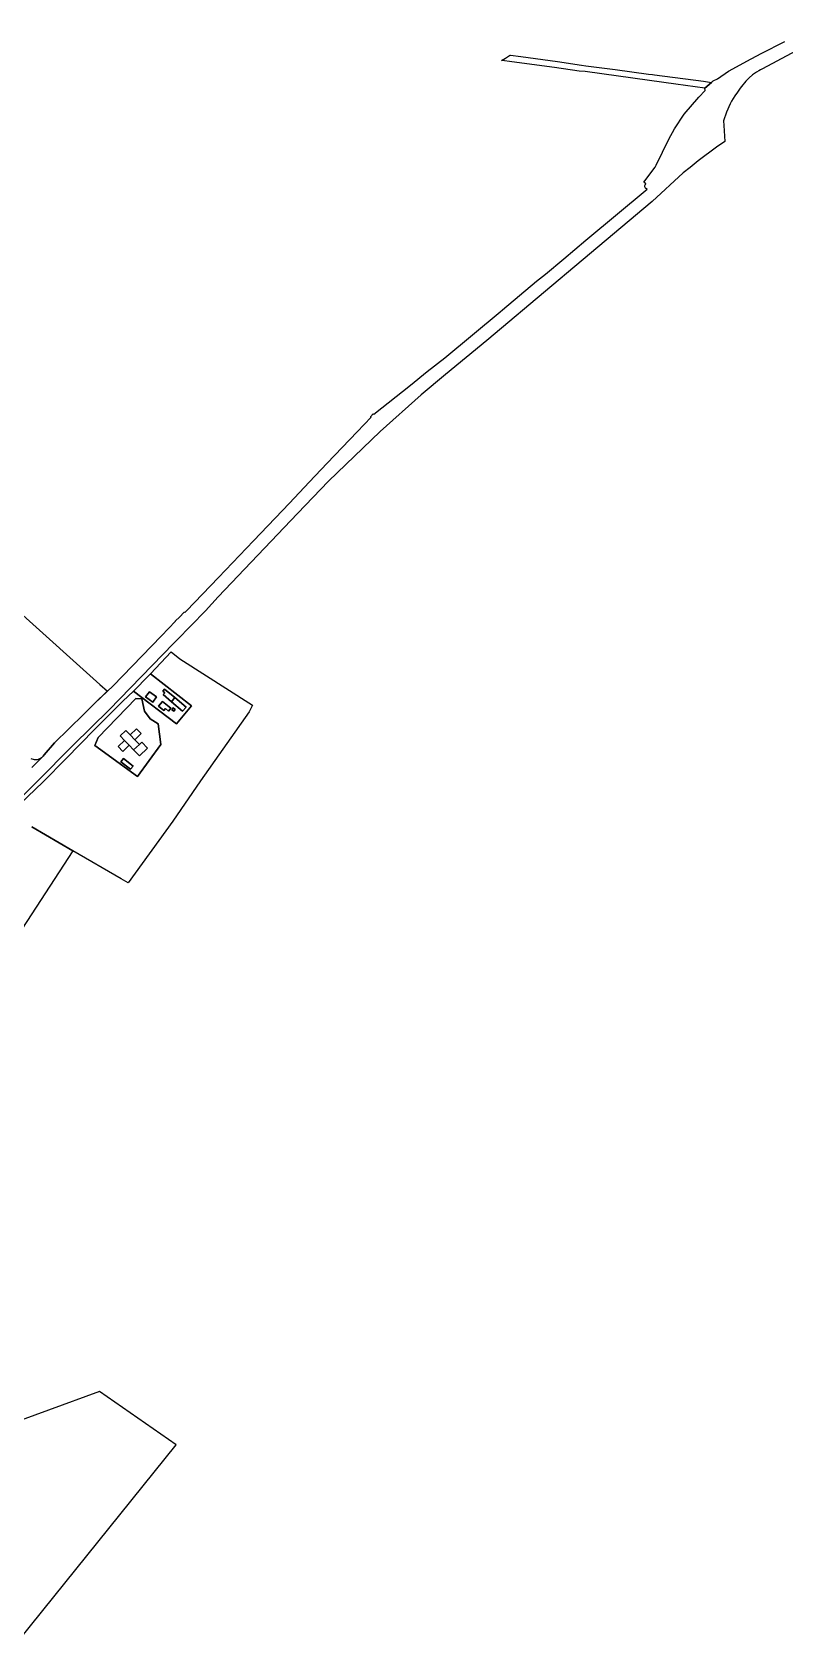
# Model space of a CAD drawing. Header units: millimetres. Extents: x 1888 to 2040, y 1705 to 1894.
# Drawn here: x 1943.754 to 1944.666, y 1821.68 to 1823.627 of the extents above; entities that cross this region are included whole.
import ezdxf

# ---------------------------------------------------------------- set-up
doc = ezdxf.new("R2010")
doc.units = ezdxf.units.MM

# ---------------------------------------------------------------- blocks, each defined once
blk = doc.blocks.new('mall')
at = {"linetype": 'Continuous'}
for p, q in [((-80961.4, -14817.4), (-81120.9, -14875.6)), ((-80868.5, -14882), (-80961.4, -14817.4)), ((-81251.4, -15357.1), (-80868.5, -14882))]:
    blk.add_line(p, q, dxfattribs=at)
blk = doc.blocks.new('PI Son Oms')
for p, q in [((-180.1377, -11.1705), (-180.1107, -11.1569)), ((-180.1377, -11.1705), (-180.1107, -11.1569)), ((-180.0536, -11.1449), (-180.137, -11.1893)), ((-180.0536, -11.1449), (-180.137, -11.1893)), ((-180.1107, -11.1569), (-180.1098, -11.1565)), ((-180.1107, -11.1569), (-180.1098, -11.1565)), ((-180.4534, -11.1793), (-180.4488, -11.1764)), ((-180.4534, -11.1793), (-180.4488, -11.1764)), ((-180.4528, -11.1794), (-180.4534, -11.1793)), ((-180.4528, -11.1794), (-180.4534, -11.1793)), ((-180.4409, -11.181), (-180.4528, -11.1794)), ((-180.4409, -11.181), (-180.4528, -11.1794)), ((-180.4488, -11.1764), (-180.4437, -11.1733)), ((-180.4488, -11.1764), (-180.4437, -11.1733)), ((-180.4437, -11.1733), (-180.443, -11.1729)), ((-180.4437, -11.1733), (-180.443, -11.1729)), ((-180.443, -11.1729), (-180.4425, -11.173)), ((-180.443, -11.1729), (-180.4425, -11.173)), ((-180.4425, -11.173), (-180.4301, -11.1746)), ((-180.4425, -11.173), (-180.4301, -11.1746)), ((-180.4301, -11.1746), (-180.3856, -11.1806)), ((-180.4301, -11.1746), (-180.3856, -11.1806)), ((-180.178, -11.1925), (-180.1507, -11.1772)), ((-180.178, -11.1925), (-180.1507, -11.1772)), ((-180.1507, -11.1772), (-180.1377, -11.1705)), ((-180.1507, -11.1772), (-180.1377, -11.1705)), ((-180.3894, -11.1878), (-180.4409, -11.181)), ((-180.3894, -11.1878), (-180.4409, -11.181)), ((-180.3594, -11.1922), (-180.3894, -11.1878)), ((-180.3594, -11.1922), (-180.3894, -11.1878)), ((-180.3856, -11.1806), (-180.3566, -11.1849)), ((-180.3856, -11.1806), (-180.3566, -11.1849)), ((-180.3521, -11.1929), (-180.3594, -11.1922)), ((-180.3521, -11.1929), (-180.3594, -11.1922)), ((-180.3566, -11.1849), (-180.3513, -11.1858)), ((-180.3566, -11.1849), (-180.3513, -11.1858)), ((-180.2738, -11.2037), (-180.3521, -11.1929)), ((-180.2738, -11.2037), (-180.3521, -11.1929)), ((-180.3513, -11.1858), (-180.3156, -11.1901)), ((-180.3513, -11.1858), (-180.3156, -11.1901)), ((-180.3156, -11.1901), (-180.2751, -11.1959)), ((-180.3156, -11.1901), (-180.2751, -11.1959)), ((-180.2751, -11.1959), (-180.2704, -11.1965)), ((-180.2751, -11.1959), (-180.2704, -11.1965)), ((-180.2704, -11.1965), (-180.2679, -11.1968)), ((-180.2704, -11.1965), (-180.2679, -11.1968)), ((-180.2679, -11.1968), (-180.2084, -11.2046)), ((-180.2679, -11.1968), (-180.2084, -11.2046)), ((-180.1915, -11.2016), (-180.178, -11.1925)), ((-180.1915, -11.2016), (-180.178, -11.1925)), ((-180.1489, -11.1968), (-180.1532, -11.2005)), ((-180.1489, -11.1968), (-180.1532, -11.2005)), ((-180.1443, -11.1935), (-180.1489, -11.1968)), ((-180.1443, -11.1935), (-180.1489, -11.1968)), ((-180.1415, -11.1918), (-180.1443, -11.1935)), ((-180.1415, -11.1918), (-180.1443, -11.1935)), ((-180.1395, -11.1906), (-180.1415, -11.1918)), ((-180.1395, -11.1906), (-180.1415, -11.1918)), ((-180.137, -11.1893), (-180.1395, -11.1906)), ((-180.137, -11.1893), (-180.1395, -11.1906)), ((-180.242, -11.2081), (-180.2738, -11.2037)), ((-180.242, -11.2081), (-180.2738, -11.2037)), ((-180.2067, -11.2129), (-180.242, -11.2081)), ((-180.2067, -11.2129), (-180.242, -11.2081)), ((-180.2142, -11.2238), (-180.2065, -11.2159)), ((-180.2142, -11.2238), (-180.2065, -11.2159)), ((-180.2084, -11.2046), (-180.1987, -11.206)), ((-180.2084, -11.2046), (-180.1987, -11.206)), ((-180.1987, -11.206), (-180.2067, -11.2129)), ((-180.2067, -11.2129), (-180.1987, -11.206)), ((-180.2067, -11.2129), (-180.1987, -11.206)), ((-180.1987, -11.206), (-180.2067, -11.2129)), ((-180.2065, -11.2159), (-180.2067, -11.2129)), ((-180.2065, -11.2159), (-180.2067, -11.2129)), ((-180.1987, -11.206), (-180.1969, -11.2042)), ((-180.1987, -11.206), (-180.1969, -11.2042)), ((-180.1969, -11.2042), (-180.1915, -11.2016)), ((-180.1969, -11.2042), (-180.1915, -11.2016)), ((-180.1674, -11.2179), (-180.1705, -11.2222)), ((-180.1674, -11.2179), (-180.1705, -11.2222)), ((-180.1642, -11.2131), (-180.1674, -11.2179)), ((-180.1642, -11.2131), (-180.1674, -11.2179)), ((-180.1624, -11.211), (-180.1642, -11.2131)), ((-180.1624, -11.211), (-180.1642, -11.2131)), ((-180.1571, -11.2046), (-180.1624, -11.211)), ((-180.1571, -11.2046), (-180.1624, -11.211)), ((-180.1552, -11.2025), (-180.1571, -11.2046)), ((-180.1552, -11.2025), (-180.1571, -11.2046)), ((-180.1532, -11.2005), (-180.1552, -11.2025)), ((-180.1532, -11.2005), (-180.1552, -11.2025)), ((-180.232, -11.2445), (-180.2142, -11.2238)), ((-180.232, -11.2445), (-180.2142, -11.2238)), ((-180.176, -11.2319), (-180.1806, -11.242)), ((-180.176, -11.2319), (-180.1806, -11.242)), ((-180.1744, -11.2289), (-180.176, -11.2319)), ((-180.1744, -11.2289), (-180.176, -11.2319)), ((-180.1705, -11.2222), (-180.1744, -11.2289)), ((-180.1705, -11.2222), (-180.1744, -11.2289)), ((-180.2435, -11.2622), (-180.232, -11.2445)), ((-180.2435, -11.2622), (-180.232, -11.2445)), ((-180.1806, -11.242), (-180.1843, -11.2524)), ((-180.1806, -11.242), (-180.1843, -11.2524)), ((-180.1843, -11.2524), (-180.1839, -11.2582)), ((-180.1843, -11.2524), (-180.1839, -11.2582)), ((-180.266, -11.3064), (-180.2506, -11.2746)), ((-180.266, -11.3064), (-180.2506, -11.2746)), ((-180.2506, -11.2746), (-180.2435, -11.2622)), ((-180.2506, -11.2746), (-180.2435, -11.2622)), ((-180.1839, -11.2582), (-180.1827, -11.2776)), ((-180.1839, -11.2582), (-180.1827, -11.2776)), ((-180.1927, -11.2846), (-180.2151, -11.3011)), ((-180.1927, -11.2846), (-180.2151, -11.3011)), ((-180.1827, -11.2776), (-180.1927, -11.2846)), ((-180.1827, -11.2776), (-180.1927, -11.2846)), ((-180.2808, -11.3271), (-180.267, -11.3089)), ((-180.2808, -11.3271), (-180.267, -11.3089)), ((-180.2331, -11.3158), (-180.2707, -11.3505)), ((-180.2331, -11.3158), (-180.2707, -11.3505)), ((-180.267, -11.3089), (-180.266, -11.3064)), ((-180.267, -11.3089), (-180.266, -11.3064)), ((-180.2247, -11.309), (-180.2331, -11.3158)), ((-180.2247, -11.309), (-180.2331, -11.3158)), ((-180.2151, -11.3011), (-180.2247, -11.309)), ((-180.2151, -11.3011), (-180.2247, -11.309)), ((-180.3511, -11.3973), (-180.2768, -11.3356)), ((-180.3511, -11.3973), (-180.2768, -11.3356)), ((-180.2785, -11.3289), (-180.2808, -11.3271)), ((-180.2785, -11.3289), (-180.2808, -11.3271)), ((-180.2796, -11.3318), (-180.2795, -11.331)), ((-180.2796, -11.3318), (-180.2795, -11.331)), ((-180.2796, -11.3319), (-180.2796, -11.3318)), ((-180.2796, -11.3319), (-180.2796, -11.3318)), ((-180.2795, -11.3328), (-180.2796, -11.3319)), ((-180.2795, -11.3328), (-180.2796, -11.3319)), ((-180.2795, -11.331), (-180.2792, -11.3302)), ((-180.2795, -11.331), (-180.2792, -11.3302)), ((-180.2792, -11.3336), (-180.2795, -11.3328)), ((-180.2792, -11.3336), (-180.2795, -11.3328)), ((-180.2792, -11.3302), (-180.2787, -11.3295)), ((-180.2792, -11.3302), (-180.2787, -11.3295)), ((-180.2789, -11.3341), (-180.2792, -11.3336)), ((-180.2789, -11.3341), (-180.2792, -11.3336)), ((-180.2783, -11.3349), (-180.2789, -11.3341)), ((-180.2783, -11.3349), (-180.2789, -11.3341)), ((-180.2787, -11.3295), (-180.2783, -11.3292)), ((-180.2787, -11.3295), (-180.2783, -11.3292)), ((-180.2783, -11.3292), (-180.2785, -11.3289)), ((-180.2783, -11.3292), (-180.2785, -11.3289)), ((-180.2779, -11.3346), (-180.2783, -11.3349)), ((-180.2779, -11.3346), (-180.2783, -11.3349)), ((-180.278, -11.3341), (-180.2782, -11.3343)), ((-180.278, -11.3341), (-180.2782, -11.3343)), ((-180.2782, -11.3343), (-180.2779, -11.3346)), ((-180.2782, -11.3343), (-180.2779, -11.3346)), ((-180.2768, -11.3356), (-180.278, -11.3341)), ((-180.2768, -11.3356), (-180.278, -11.3341)), ((-180.2707, -11.3505), (-180.3644, -11.4293)), ((-180.2707, -11.3505), (-180.3644, -11.4293)), ((-180.3779, -11.4199), (-180.3511, -11.3973)), ((-180.3779, -11.4199), (-180.3511, -11.3973)), ((-180.4001, -11.4384), (-180.3779, -11.4199)), ((-180.4001, -11.4384), (-180.3779, -11.4199)), ((-180.3644, -11.4293), (-180.3926, -11.4529)), ((-180.3644, -11.4293), (-180.3926, -11.4529)), ((-180.4524, -11.4819), (-180.4109, -11.4471)), ((-180.4524, -11.4819), (-180.4109, -11.4471)), ((-180.4109, -11.4471), (-180.4001, -11.4384)), ((-180.4109, -11.4471), (-180.4001, -11.4384)), ((-180.3926, -11.4529), (-180.4711, -11.5189)), ((-180.3926, -11.4529), (-180.4711, -11.5189)), ((-180.5222, -11.5401), (-180.4552, -11.4842)), ((-180.5222, -11.5401), (-180.4552, -11.4842)), ((-180.4552, -11.4842), (-180.4524, -11.4819)), ((-180.4552, -11.4842), (-180.4524, -11.4819)), ((-180.4711, -11.5189), (-180.5213, -11.5603)), ((-180.4711, -11.5189), (-180.5213, -11.5603)), ((-180.5435, -11.5567), (-180.5222, -11.5401)), ((-180.5435, -11.5567), (-180.5222, -11.5401)), ((-180.5637, -11.573), (-180.5435, -11.5567)), ((-180.5637, -11.573), (-180.5435, -11.5567)), ((-180.5213, -11.5603), (-180.551, -11.5848)), ((-180.5213, -11.5603), (-180.551, -11.5848)), ((-180.6084, -11.6082), (-180.5638, -11.5731)), ((-180.6084, -11.6082), (-180.5638, -11.5731)), ((-180.551, -11.5848), (-180.6007, -11.6292)), ((-180.551, -11.5848), (-180.6007, -11.6292)), ((-180.5638, -11.5731), (-180.5637, -11.573)), ((-180.5638, -11.5731), (-180.5637, -11.573)), ((-180.6124, -11.6115), (-180.6089, -11.6079)), ((-180.6124, -11.6115), (-180.6089, -11.6079)), ((-180.6089, -11.6079), (-180.6084, -11.6082)), ((-180.6089, -11.6079), (-180.6084, -11.6082)), ((-180.6283, -11.6297), (-180.6115, -11.612)), ((-180.6283, -11.6297), (-180.6115, -11.612)), ((-180.6115, -11.612), (-180.6124, -11.6115)), ((-180.6115, -11.612), (-180.6124, -11.6115)), ((-180.665, -11.6679), (-180.6283, -11.6297)), ((-180.665, -11.6679), (-180.6283, -11.6297)), ((-180.6007, -11.6292), (-180.6632, -11.6898)), ((-180.6007, -11.6292), (-180.6632, -11.6898)), ((-180.6866, -11.6908), (-180.665, -11.6679)), ((-180.6866, -11.6908), (-180.665, -11.6679)), ((-180.7105, -11.7162), (-180.6866, -11.6908)), ((-180.7105, -11.7162), (-180.6866, -11.6908)), ((-180.6632, -11.6898), (-180.7007, -11.7289)), ((-180.6632, -11.6898), (-180.7007, -11.7289)), ((-180.7543, -11.7622), (-180.7105, -11.7162)), ((-180.7543, -11.7622), (-180.7105, -11.7162)), ((-180.7007, -11.7289), (-180.7971, -11.8299)), ((-180.7007, -11.7289), (-180.7971, -11.8299)), ((-180.7966, -11.8064), (-180.7543, -11.7622)), ((-180.7966, -11.8064), (-180.7543, -11.7622)), ((-180.8354, -11.8469), (-180.7966, -11.8064)), ((-180.8354, -11.8469), (-180.7966, -11.8064)), ((-180.7971, -11.8299), (-180.8124, -11.8468)), ((-180.7971, -11.8299), (-180.8124, -11.8468)), ((-181.0378, -11.8484), (-180.9404, -11.9361)), ((-181.0378, -11.8484), (-180.9404, -11.9361)), ((-180.8657, -11.8771), (-180.8487, -11.8596)), ((-180.8657, -11.8771), (-180.8487, -11.8596)), ((-180.8488, -11.8592), (-180.844, -11.8544)), ((-180.8488, -11.8592), (-180.844, -11.8544)), ((-180.8487, -11.8596), (-180.8488, -11.8592)), ((-180.8487, -11.8596), (-180.8488, -11.8592)), ((-180.8124, -11.8468), (-180.8472, -11.8825)), ((-180.8124, -11.8468), (-180.8472, -11.8825)), ((-180.844, -11.8544), (-180.8381, -11.8485)), ((-180.844, -11.8544), (-180.8381, -11.8485)), ((-180.8381, -11.8485), (-180.8378, -11.8487)), ((-180.8381, -11.8485), (-180.8378, -11.8487)), ((-180.8378, -11.8487), (-180.8375, -11.849)), ((-180.8378, -11.8487), (-180.8375, -11.849)), ((-180.8375, -11.849), (-180.8354, -11.8469)), ((-180.8375, -11.849), (-180.8354, -11.8469)), ((-180.9249, -11.9381), (-180.8657, -11.8771)), ((-180.9249, -11.9381), (-180.8657, -11.8771)), ((-180.8513, -11.8867), (-180.9294, -11.967)), ((-180.8513, -11.8867), (-180.9294, -11.967)), ((-180.8792, -11.9232), (-180.8541, -11.8967)), ((-180.8792, -11.9232), (-180.8541, -11.8967)), ((-180.8541, -11.8967), (-180.8435, -11.905)), ((-180.8541, -11.8967), (-180.8435, -11.905)), ((-180.8472, -11.8825), (-180.8513, -11.8867)), ((-180.8472, -11.8825), (-180.8513, -11.8867)), ((-180.8435, -11.905), (-180.7556, -11.9615)), ((-180.8435, -11.905), (-180.7556, -11.9615)), ((-180.9404, -11.9361), (-180.9314, -11.9443)), ((-180.9404, -11.9361), (-180.9314, -11.9443)), ((-180.9314, -11.9443), (-180.9249, -11.9381)), ((-180.9314, -11.9443), (-180.9249, -11.9381)), ((-180.8999, -11.9442), (-180.8941, -11.9386)), ((-180.8999, -11.9442), (-180.8941, -11.9386)), ((-180.8941, -11.9386), (-180.8866, -11.9311)), ((-180.8941, -11.9386), (-180.8866, -11.9311)), ((-180.8866, -11.9311), (-180.8792, -11.9232)), ((-180.8866, -11.9311), (-180.8792, -11.9232)), ((-180.8295, -11.9622), (-180.8792, -11.9232)), ((-180.8792, -11.9232), (-180.8295, -11.9622)), ((-180.947, -11.9908), (-180.9125, -11.9564)), ((-180.947, -11.9908), (-180.9125, -11.9564)), ((-180.9314, -11.9443), (-180.9469, -11.9595)), ((-180.9314, -11.9443), (-180.9469, -11.9595)), ((-180.9469, -11.9595), (-180.9315, -11.9445)), ((-180.9469, -11.9595), (-180.9315, -11.9445)), ((-180.8971, -11.9531), (-180.9427, -12.0004)), ((-180.9427, -12.0004), (-180.8971, -11.9531)), ((-180.9315, -11.9445), (-180.9314, -11.9443)), ((-180.9315, -11.9445), (-180.9314, -11.9443)), ((-180.9125, -11.9564), (-180.8999, -11.9442)), ((-180.9125, -11.9564), (-180.8999, -11.9442)), ((-180.8999, -11.9442), (-180.8476, -11.9841)), ((-180.8476, -11.9841), (-180.8999, -11.9442)), ((-180.8895, -11.9537), (-180.8971, -11.9531)), ((-180.8971, -11.9531), (-180.8895, -11.9537)), ((-180.8865, -11.9688), (-180.8895, -11.9537)), ((-180.8895, -11.9537), (-180.8865, -11.9688)), ((-180.8804, -11.9452), (-180.885, -11.9513)), ((-180.885, -11.9513), (-180.8804, -11.9452)), ((-180.885, -11.9513), (-180.8764, -11.9575)), ((-180.8764, -11.9575), (-180.885, -11.9513)), ((-180.8719, -11.9514), (-180.8804, -11.9452)), ((-180.8804, -11.9452), (-180.8719, -11.9514)), ((-180.8764, -11.9575), (-180.8719, -11.9514)), ((-180.8719, -11.9514), (-180.8764, -11.9575)), ((-180.8647, -11.9568), (-180.8695, -11.9627)), ((-180.8695, -11.9627), (-180.8647, -11.9568)), ((-180.8544, -11.9651), (-180.8647, -11.9568)), ((-180.8647, -11.9568), (-180.8544, -11.9651)), ((-180.862, -11.942), (-180.8641, -11.9444)), ((-180.8641, -11.9444), (-180.862, -11.942)), ((-180.8641, -11.9444), (-180.8619, -11.9462)), ((-180.8619, -11.9462), (-180.8641, -11.9444)), ((-180.8619, -11.9462), (-180.8639, -11.9485)), ((-180.8639, -11.9485), (-180.8619, -11.9462)), ((-180.8639, -11.9485), (-180.8538, -11.9571)), ((-180.8538, -11.9571), (-180.8639, -11.9485)), ((-180.8498, -11.9521), (-180.862, -11.942)), ((-180.862, -11.942), (-180.8498, -11.9521)), ((-180.8498, -11.9521), (-180.8538, -11.9571)), ((-180.8538, -11.9571), (-180.8498, -11.9521)), ((-180.8538, -11.9571), (-180.8402, -11.9687)), ((-180.8402, -11.9687), (-180.8538, -11.9571)), ((-180.8358, -11.9636), (-180.8498, -11.9521)), ((-180.8498, -11.9521), (-180.8358, -11.9636)), ((-180.9789, -11.9908), (-180.9591, -11.9715)), ((-180.9591, -11.9715), (-180.9789, -11.9908)), ((-180.9789, -11.9908), (-180.9591, -11.9715)), ((-180.9591, -11.9715), (-180.9789, -11.9908)), ((-180.9294, -11.967), (-180.9727, -12.0097)), ((-180.9294, -11.967), (-180.9727, -12.0097)), ((-180.9591, -11.9715), (-180.9469, -11.9595)), ((-180.9469, -11.9595), (-180.9591, -11.9715)), ((-180.9591, -11.9715), (-180.9469, -11.9595)), ((-180.9469, -11.9595), (-180.9591, -11.9715)), ((-180.8797, -11.9779), (-180.8865, -11.9688)), ((-180.8865, -11.9688), (-180.8797, -11.9779)), ((-180.8697, -11.9841), (-180.8797, -11.9779)), ((-180.8797, -11.9779), (-180.8697, -11.9841)), ((-180.8695, -11.9627), (-180.863, -11.968)), ((-180.863, -11.968), (-180.8695, -11.9627)), ((-180.863, -11.968), (-180.8609, -11.9654)), ((-180.8609, -11.9654), (-180.863, -11.968)), ((-180.8609, -11.9654), (-180.8571, -11.9685)), ((-180.8571, -11.9685), (-180.8609, -11.9654)), ((-180.8571, -11.9685), (-180.8544, -11.9651)), ((-180.8544, -11.9651), (-180.8571, -11.9685)), ((-180.8517, -11.9647), (-180.8533, -11.967)), ((-180.8533, -11.967), (-180.8517, -11.9647)), ((-180.8533, -11.967), (-180.8508, -11.9687)), ((-180.8508, -11.9687), (-180.8533, -11.967)), ((-180.8492, -11.9665), (-180.8517, -11.9647)), ((-180.8517, -11.9647), (-180.8492, -11.9665)), ((-180.8508, -11.9687), (-180.8492, -11.9665)), ((-180.8492, -11.9665), (-180.8508, -11.9687)), ((-180.8476, -11.9841), (-180.8295, -11.9622)), ((-180.8295, -11.9622), (-180.8476, -11.9841)), ((-180.8402, -11.9687), (-180.8358, -11.9636)), ((-180.8358, -11.9636), (-180.8402, -11.9687)), ((-180.7593, -11.9695), (-180.8185, -12.053)), ((-180.7593, -11.9695), (-180.8185, -12.053)), ((-180.7556, -11.9615), (-180.7593, -11.9695)), ((-180.7556, -11.9615), (-180.7593, -11.9695)), ((-180.9948, -12.0064), (-180.9789, -11.9908)), ((-180.9789, -11.9908), (-180.9948, -12.0064)), ((-180.9948, -12.0064), (-180.9789, -11.9908)), ((-180.9789, -11.9908), (-180.9948, -12.0064)), ((-180.9812, -12.0259), (-180.947, -11.9908)), ((-180.9812, -12.0259), (-180.947, -11.9908)), ((-180.916, -11.9986), (-180.909, -11.9919)), ((-180.909, -11.9919), (-180.916, -11.9986)), ((-180.909, -11.9919), (-180.9038, -11.9974)), ((-180.9038, -11.9974), (-180.909, -11.9919)), ((-180.9038, -11.9974), (-180.8962, -11.99)), ((-180.8962, -11.99), (-180.9038, -11.9974)), ((-180.9038, -11.9974), (-180.8981, -12.0033)), ((-180.8981, -12.0033), (-180.9038, -11.9974)), ((-180.8905, -11.9959), (-180.8981, -12.0033)), ((-180.8981, -12.0033), (-180.8905, -11.9959)), ((-180.8962, -11.99), (-180.8905, -11.9959)), ((-180.8905, -11.9959), (-180.8962, -11.99)), ((-180.8667, -12.0092), (-180.8697, -11.9841)), ((-180.8697, -11.9841), (-180.8667, -12.0092)), ((-180.9727, -12.0097), (-181.0621, -12.0998)), ((-180.9727, -12.0097), (-181.0621, -12.0998)), ((-181.008, -12.0216), (-180.9955, -12.0071)), ((-180.9955, -12.0071), (-181.008, -12.0216)), ((-181.008, -12.0216), (-180.9955, -12.0071)), ((-180.9955, -12.0071), (-181.008, -12.0216)), ((-180.9955, -12.0071), (-180.9948, -12.0064)), ((-180.9948, -12.0064), (-180.9955, -12.0071)), ((-180.9955, -12.0071), (-180.9948, -12.0064)), ((-180.9948, -12.0064), (-180.9955, -12.0071)), ((-180.9427, -12.0004), (-180.9465, -12.0104)), ((-180.9465, -12.0104), (-180.9427, -12.0004)), ((-180.9465, -12.0104), (-180.8948, -12.048)), ((-180.8948, -12.048), (-180.9465, -12.0104)), ((-180.9185, -12.0115), (-180.9107, -12.0041)), ((-180.9107, -12.0041), (-180.9185, -12.0115)), ((-180.9128, -12.0174), (-180.9185, -12.0115)), ((-180.9185, -12.0115), (-180.9128, -12.0174)), ((-180.9107, -12.0041), (-180.916, -11.9986)), ((-180.916, -11.9986), (-180.9107, -12.0041)), ((-180.9051, -12.01), (-180.9128, -12.0174)), ((-180.9128, -12.0174), (-180.9051, -12.01)), ((-180.9051, -12.01), (-180.9107, -12.0041)), ((-180.9107, -12.0041), (-180.9051, -12.01)), ((-180.8996, -12.0157), (-180.9051, -12.01)), ((-180.9051, -12.01), (-180.8996, -12.0157)), ((-180.8926, -12.009), (-180.8996, -12.0157)), ((-180.8996, -12.0157), (-180.8926, -12.009)), ((-180.8926, -12.0229), (-180.8996, -12.0157)), ((-180.8996, -12.0157), (-180.8926, -12.0229)), ((-180.8981, -12.0033), (-180.8926, -12.009)), ((-180.8926, -12.009), (-180.8981, -12.0033)), ((-180.8948, -12.048), (-180.8667, -12.0092)), ((-180.8667, -12.0092), (-180.8948, -12.048)), ((-180.8926, -12.009), (-180.8898, -12.0062)), ((-180.8898, -12.0062), (-180.8926, -12.009)), ((-180.8828, -12.0135), (-180.8926, -12.0229)), ((-180.8926, -12.0229), (-180.8828, -12.0135)), ((-180.8898, -12.0062), (-180.8828, -12.0135)), ((-180.8828, -12.0135), (-180.8898, -12.0062)), ((-181.0225, -12.027), (-181.0239, -12.0264)), ((-181.0225, -12.027), (-181.0239, -12.0264)), ((-181.0231, -12.0371), (-181.0182, -12.0321)), ((-181.0231, -12.0371), (-181.0182, -12.0321)), ((-181.0211, -12.0274), (-181.0225, -12.027)), ((-181.0211, -12.0274), (-181.0225, -12.027)), ((-181.0196, -12.0276), (-181.0211, -12.0274)), ((-181.0196, -12.0276), (-181.0211, -12.0274)), ((-181.0181, -12.0277), (-181.0196, -12.0276)), ((-181.0181, -12.0277), (-181.0196, -12.0276)), ((-181.0182, -12.0321), (-181.018, -12.0319)), ((-181.0182, -12.0321), (-181.018, -12.0319)), ((-181.0166, -12.0275), (-181.0181, -12.0277)), ((-181.0166, -12.0275), (-181.0181, -12.0277)), ((-181.018, -12.0319), (-181.0125, -12.0264)), ((-181.018, -12.0319), (-181.0125, -12.0264)), ((-181.0152, -12.0272), (-181.0166, -12.0275)), ((-181.0152, -12.0272), (-181.0166, -12.0275)), ((-181.0138, -12.0266), (-181.0152, -12.0272)), ((-181.0138, -12.0266), (-181.0152, -12.0272)), ((-181.0125, -12.0259), (-181.0138, -12.0266)), ((-181.0125, -12.0259), (-181.0138, -12.0266)), ((-181.0125, -12.0264), (-181.0112, -12.0251)), ((-181.0112, -12.0251), (-181.0125, -12.0259)), ((-181.0125, -12.0264), (-181.0112, -12.0251)), ((-181.0112, -12.0251), (-181.0125, -12.0259)), ((-181.0112, -12.0251), (-181.0101, -12.0241)), ((-181.0101, -12.0241), (-181.0112, -12.0251)), ((-181.0112, -12.0251), (-181.0101, -12.0241)), ((-181.0101, -12.0241), (-181.0112, -12.0251)), ((-181.0101, -12.0241), (-181.0092, -12.023)), ((-181.0092, -12.023), (-181.0101, -12.0241)), ((-181.0101, -12.0241), (-181.0092, -12.023)), ((-181.0092, -12.023), (-181.0101, -12.0241)), ((-181.0094, -12.0542), (-180.9812, -12.0259)), ((-181.0094, -12.0542), (-180.9812, -12.0259)), ((-181.0092, -12.023), (-181.008, -12.0216)), ((-181.008, -12.0216), (-181.0092, -12.023)), ((-181.0092, -12.023), (-181.008, -12.0216)), ((-181.008, -12.0216), (-181.0092, -12.023)), ((-180.9149, -12.0299), (-180.9118, -12.026)), ((-180.9118, -12.026), (-180.9149, -12.0299)), ((-180.9033, -12.0391), (-180.9149, -12.0299)), ((-180.9149, -12.0299), (-180.9033, -12.0391)), ((-180.9118, -12.026), (-180.9002, -12.0353)), ((-180.9002, -12.0353), (-180.9118, -12.026)), ((-180.9002, -12.0353), (-180.9033, -12.0391)), ((-180.9033, -12.0391), (-180.9002, -12.0353)), ((-181.0377, -12.0813), (-181.0094, -12.0542)), ((-181.0377, -12.0813), (-181.0094, -12.0542)), ((-180.8185, -12.053), (-180.852, -12.102)), ((-180.8185, -12.053), (-180.852, -12.102)), ((-181.0229, -12.1089), (-180.9733, -12.1381)), ((-180.9733, -12.1381), (-181.0229, -12.1089)), ((-181.0229, -12.1089), (-180.9733, -12.1381)), ((-180.9733, -12.1381), (-181.0229, -12.1089)), ((-180.852, -12.102), (-180.9063, -12.1767)), ((-180.852, -12.102), (-180.9063, -12.1767)), ((-180.9733, -12.1381), (-181.0458, -12.2493)), ((-180.9733, -12.1381), (-181.0458, -12.2493)), ((-180.9146, -12.1719), (-180.9733, -12.1381)), ((-180.9146, -12.1719), (-180.9733, -12.1381)), ((-180.9063, -12.1767), (-180.9146, -12.1719)), ((-180.9063, -12.1767), (-180.9146, -12.1719))]:
    blk.add_line(p, q)

msp = doc.modelspace()

# ---------------------------------------------------------------- block references
at = {"xscale": 0.001, "yscale": 0.001, "zscale": 0.001}
msp.add_blockref('mall', (2024.7968, 1836.7958), dxfattribs=at)
msp.add_blockref('PI Son Oms', (2124.7763, 1834.7724))

doc.saveas('drawing.dxf')
